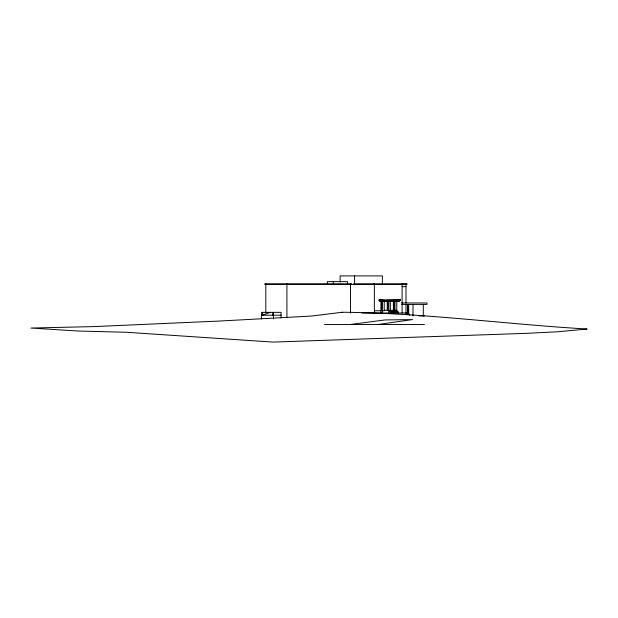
<?xml version="1.0" encoding="UTF-8"?>
<svg xmlns="http://www.w3.org/2000/svg" width="618" height="618" viewBox="0 0 618 618"><rect width="100%" height="100%" fill="white"/><g stroke="black" fill="none" stroke-linecap="round" stroke-linejoin="round"><path stroke-width="0.93" d="M270.089 312.36L262.557 315.188L262.557 312.36M350.499 324.473L384.96 319.939L412.484 319.591L378.247 324.473M379.019 299.931L382.797 299.931L382.797 300.472L400.387 300.163L400.387 299.645L379.019 299.931L379.576 301.53L399.475 301.53L399.475 300.17M351.48 283.762L264.844 283.762L264.844 284.473L406.984 284.473L406.984 283.762L353.627 283.762L353.627 284.473M402.194 286.659L405.995 286.659M400.387 299.645L396.617 299.645L396.617 300.163M398.502 300.163L400.387 300.163M379.019 300.472L383.075 300.464L383.075 301.53M401.615 302.974L426.968 302.974L426.968 304.404L401.615 304.404M380.92 310.306L381.476 310.306M384.226 310.306L388.784 310.306M389.865 310.306L396.617 310.306L396.617 311.009M374.361 310.746L380.92 310.746M388.784 310.746L390.761 310.746L392.036 312.19L392.036 313.017M389.185 310.746L390.468 312.19L392.036 312.19M396.617 312.19L398.455 312.19L398.455 313.017M361.955 313.032L408.259 313.017L409.664 315.211M261.615 315.188L281.059 315.188M418.857 315.898L424.427 315.898M324.489 324.473L424.427 324.473M398.455 312.19L396.771 310.746L396.771 301.53M423.307 304.404L423.307 315.898M412.994 304.404L412.994 315.898M408.676 304.404L408.676 314.044M408.359 304.404L408.359 314.044M408.081 304.404L408.081 314.044M407.78 304.404L407.78 314.044M405.995 283.762L405.995 302.974M405.995 304.404L405.995 313.983M403.098 283.762L403.098 284.473M402.117 283.762L402.117 313.017M398.054 313.017L398.054 312.314L393.033 312.314L393.033 311.611M397.621 312.314L397.621 311.611L392.546 311.611L392.546 311.009M397.127 311.611L397.127 311.009L392.036 311.009L392.036 310.306M394.933 301.53L394.933 310.746M393.96 301.53L393.96 310.306M393.465 312.314L393.465 313.017M393.388 301.53L393.388 310.306M390.468 312.19L390.468 313.017M390.352 301.53L390.352 310.746M388.784 301.53L388.784 313.017M387.787 301.53L387.787 310.306M387.231 301.53L387.231 310.306M384.226 301.53L384.226 310.746L381.476 310.746L381.476 301.53M382.472 301.53L382.472 313.017M382.364 283.762L382.364 275.906L340.139 275.906L340.139 282.017M380.92 301.53L380.92 313.017M374.361 283.762L374.361 313.017M374.122 283.762L374.122 284.473M354.608 275.906L354.608 284.473M354.238 283.762L354.238 284.473M350.869 283.762L350.869 284.473M350.499 283.762L350.499 313.048M347.455 283.762L347.455 281.623L327.362 281.623L327.362 283.762M333.326 281.623L333.326 283.762M286.914 283.762L286.914 317.806M286.675 283.762L286.675 284.473M281.059 317.976L281.059 312.36L261.615 312.36L261.615 318.903M273.527 312.36L273.527 318.903M272.754 312.36L272.754 315.188M265.825 283.762L265.825 312.09M342.032 312.252L311.928 316.022L219.722 321.036L94.067 326.598L30.9 328.042L78.022 331.016L126.489 332.275L273.056 342.094L526.559 333.326L557.328 331.812L587.1 329.023C505.354 324.211 424.033 312.924 342.032 312.252"/></g></svg>
